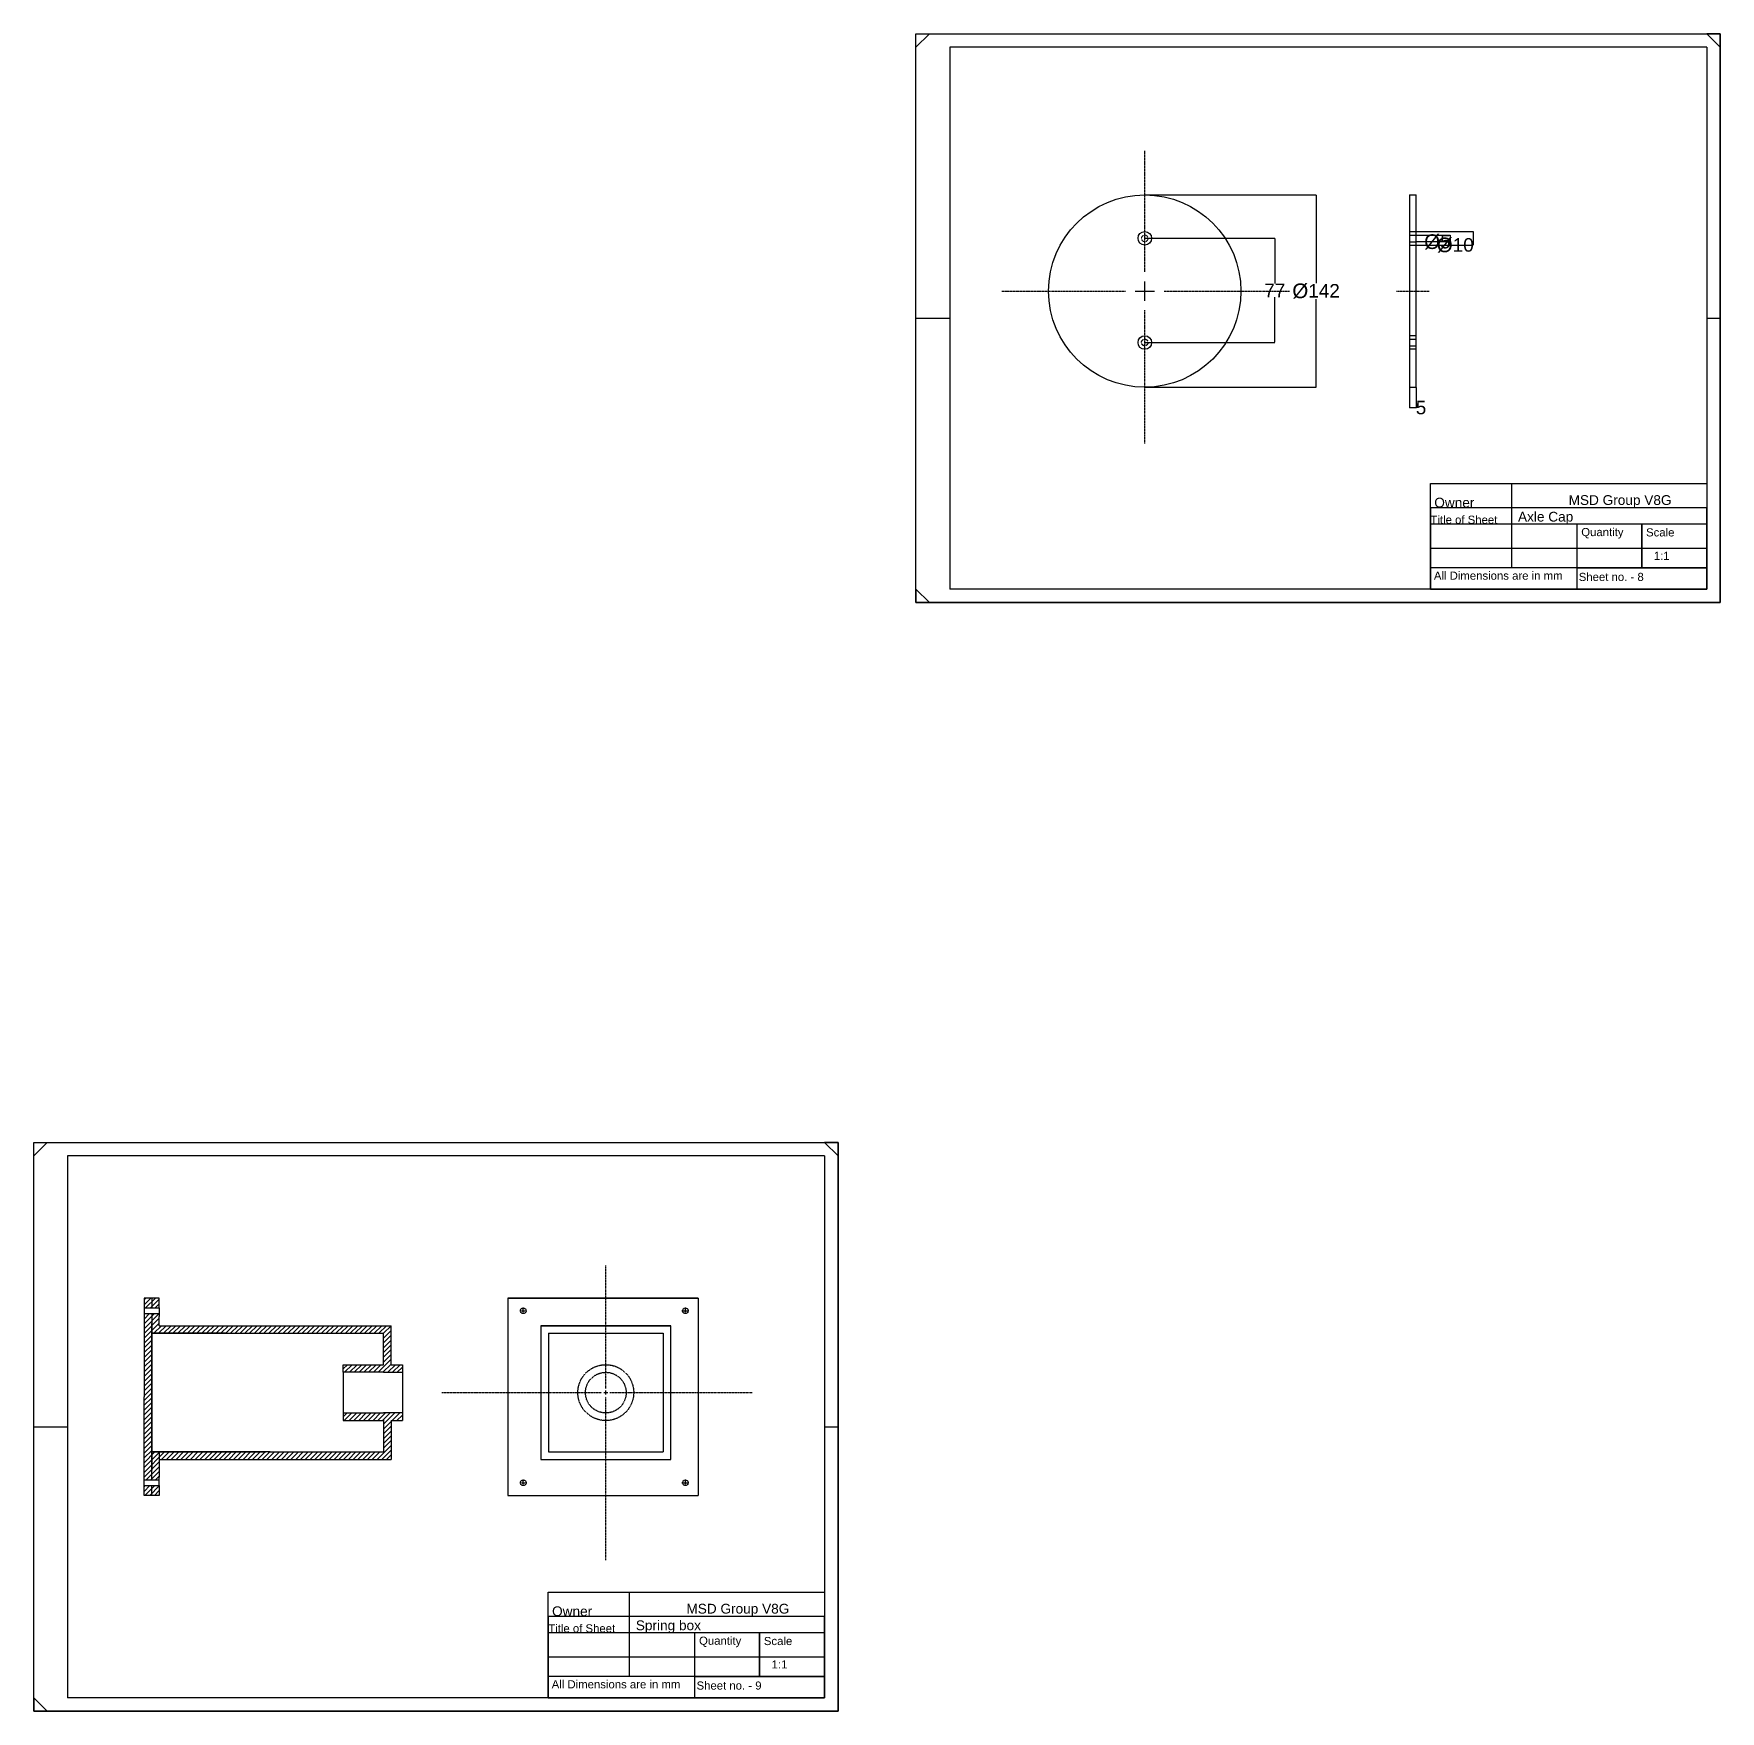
# Model space of a CAD drawing. Header units: inches. Extents: x -1655 to 7277, y -490 to 2343.
# Drawn here: x 3646 to 4891, y -490 to 748 of the extents above; entities that cross this region are included whole.
import ezdxf

# ---------------------------------------------------------------- set-up
doc = ezdxf.new("R2010")
doc.units = ezdxf.units.IN
doc.header["$MEASUREMENT"] = 0
for name, pattern in [('AM_ISO02W050x2', [3.75, 3, -0.75]), ('CENTER2', [1.125, 0.75, -0.125, 0.125, -0.125]), ('HIDDEN', [0.375, 0.25, -0.125])]:
    doc.linetypes.add(name, pattern=pattern)
doc.styles.get("Standard").update_dxf_attribs({"font": 'arial.ttf'})
doc.dimstyles.new('AM_ANSI', dxfattribs={"dimtxt": 10, "dimasz": 0.12, "dimexe": 0.1, "dimexo": 0.05, "dimgap": 0.06, "dimtad": 0, "dimtih": 1, "dimtoh": 1, "dimdec": 4, "dimzin": 7, "dimdsep": 46, "dimtxsty": 'Standard', "dimcen": 0, "dimclrd": 256, "dimclre": 256, "dimclrt": 256, "dimadec": 0, "dimazin": 2, "dimtp": 0.1, "dimtm": 0.1, "dimtfac": 0.71, "dimtdec": 4, "dimtofl": 0, "dimtmove": 0, "dimatfit": 3, "dimfxl": 1, "dimtolj": 1, "dimtzin": 7, "dimlwd": -1, "dimlwe": -1, "dimarcsym": 1})

# ---------------------------------------------------------------- blocks, each defined once
blk = doc.blocks.new('*U141')
at = {"color": 0, "linetype": 'CENTER2', "transparency": 16777216}
for p, q in [((0, 14.2), (0, 103.5)), ((-105.62, 0), (-14.2, 0)), ((14.2, 0), (107, 0)), ((0, -112.5), (0, -14.2))]:
    blk.add_line(p, q, dxfattribs=at)
at = {"color": 0, "linetype": 'Continuous', "transparency": 16777216}
for p, q in [((-7.1, 0), (7.1, 0)), ((0, -7.1), (0, 7.1))]:
    blk.add_line(p, q, dxfattribs=at)
blk = doc.blocks.new('*U143')
at = {"color": 0, "linetype": 'CENTER2', "transparency": 16777216}
blk.add_line((-12, 0), (12, 0), dxfattribs=at)
blk = doc.blocks.new('*D144')
at = {"linetype": 'ByBlock', "transparency": 16777216}
for p, q in [((4466.1, 629), (4592.6, 629)), ((4592.5, 628.9), (4592.5, 563.9)), ((4592.5, 487.1), (4592.5, 552.1)), ((4466.1, 487), (4592.6, 487))]:
    blk.add_line(p, q, dxfattribs=at)
at = {"transparency": 16777216}
for points in [[(4592.5, 628.9), (4592.5, 628.9), (4592.5, 629)], [(4592.5, 487.1), (4592.5, 487.1), (4592.5, 487)]]:
    blk.add_solid(points, dxfattribs=at)
at = {"layer": 'Defpoints', "color": 0, "transparency": 16777216}
for p in [(4466, 629), (4466, 487), (4592.5, 487)]:
    blk.add_point(p, dxfattribs=at)
at = {"transparency": 16777216, "insert": (4592.5, 558), "char_height": 10, "attachment_point": 5}
blk.add_mtext('\\A1;{\\H1.08333x;\\C3;Ø\\H0.92308x;142}', dxfattribs=at)
blk = doc.blocks.new('*D145')
at = {"linetype": 'ByBlock', "transparency": 16777216}
for p, q in [((4466.1, 597), (4562.1, 597)), ((4562, 596.9), (4562, 563.6)), ((4562, 520.2), (4562, 553.5)), ((4466.1, 520.1), (4562.1, 520.1))]:
    blk.add_line(p, q, dxfattribs=at)
at = {"transparency": 16777216}
for points in [[(4562, 596.9), (4562, 596.9), (4562, 597)], [(4562, 520.2), (4562, 520.2), (4562, 520.1)]]:
    blk.add_solid(points, dxfattribs=at)
at = {"layer": 'Defpoints', "color": 0, "transparency": 16777216}
for p in [(4466, 597), (4466, 520.1), (4562, 520.1)]:
    blk.add_point(p, dxfattribs=at)
at = {"transparency": 16777216, "insert": (4562, 558.5), "char_height": 10, "attachment_point": 5}
blk.add_mtext('\\A1;{\\C3;77}', dxfattribs=at)
blk = doc.blocks.new('*D146')
at = {"linetype": 'ByBlock', "transparency": 16777216}
for p, q in [((4661.5, 486.9), (4661.5, 471.9)), ((4666.5, 486.9), (4666.5, 471.9)), ((4661.6, 472), (4666.4, 472)), ((4666.5, 472), (4666.6, 472))]:
    blk.add_line(p, q, dxfattribs=at)
at = {"transparency": 16777216}
for points in [[(4661.6, 472), (4661.6, 472), (4661.5, 472)], [(4666.4, 472), (4666.4, 472), (4666.5, 472)]]:
    blk.add_solid(points, dxfattribs=at)
at = {"layer": 'Defpoints', "color": 0, "transparency": 16777216}
for p in [(4661.5, 487), (4666.5, 487), (4666.5, 472)]:
    blk.add_point(p, dxfattribs=at)
at = {"transparency": 16777216, "insert": (4670, 472), "char_height": 10, "attachment_point": 5}
blk.add_mtext('\\A1;{\\C3;5}', dxfattribs=at)
blk = doc.blocks.new('*D147')
at = {"linetype": 'ByBlock', "transparency": 16777216}
for p, q in [((4666.6, 599.3), (4691.6, 599.3)), ((4691.5, 599.2), (4691.5, 594.6)), ((4666.6, 594.5), (4691.6, 594.5)), ((4691.5, 594.3), (4691.4, 594.3)), ((4691.5, 594.5), (4691.5, 594.3))]:
    blk.add_line(p, q, dxfattribs=at)
at = {"transparency": 16777216}
for points in [[(4691.5, 599.2), (4691.5, 599.2), (4691.5, 599.3)], [(4691.5, 594.6), (4691.5, 594.6), (4691.5, 594.5)]]:
    blk.add_solid(points, dxfattribs=at)
at = {"layer": 'Defpoints', "color": 0, "transparency": 16777216}
for p in [(4666.5, 599.3), (4666.5, 594.5), (4691.5, 594.5)]:
    blk.add_point(p, dxfattribs=at)
at = {"transparency": 16777216, "insert": (4682.1, 594.3), "char_height": 10, "attachment_point": 5}
blk.add_mtext('\\A1;{\\H1.08333x;\\C3;Ø\\H0.92308x;5}', dxfattribs=at)
blk = doc.blocks.new('*D148')
at = {"linetype": 'ByBlock', "transparency": 16777216}
for p, q in [((4661.6, 602), (4708.6, 602)), ((4708.5, 601.9), (4708.5, 592.1)), ((4661.6, 592), (4708.6, 592)), ((4708.5, 591.9), (4708.4, 591.9)), ((4708.5, 592), (4708.5, 591.9))]:
    blk.add_line(p, q, dxfattribs=at)
at = {"transparency": 16777216}
for points in [[(4708.5, 601.9), (4708.5, 601.9), (4708.5, 602)], [(4708.5, 592.1), (4708.5, 592.1), (4708.5, 592)]]:
    blk.add_solid(points, dxfattribs=at)
at = {"layer": 'Defpoints', "color": 0, "transparency": 16777216}
for p in [(4661.5, 602), (4661.5, 592), (4708.5, 592)]:
    blk.add_point(p, dxfattribs=at)
at = {"transparency": 16777216, "insert": (4695.3, 591.9), "char_height": 10, "attachment_point": 5}
blk.add_mtext('\\A1;{\\H1.08333x;\\C3;Ø\\H0.92308x;10}', dxfattribs=at)
blk = doc.blocks.new('*U205')
at = {"color": 0, "linetype": 'CENTER2', "transparency": 16777216}
for p, q in [((0, 3), (0, 93.8)), ((-121.1, 0), (-3, 0)), ((3, 0), (108, 0)), ((0, -123.6), (0, -3))]:
    blk.add_line(p, q, dxfattribs=at)
at = {"color": 0, "linetype": 'Continuous', "transparency": 16777216}
for p, q in [((-1.5, 0), (1.5, 0)), ((0, -1.5), (0, 1.5))]:
    blk.add_line(p, q, dxfattribs=at)
blk = doc.blocks.new('*U207')
at = {"color": 0, "linetype": 'CENTER2', "transparency": 16777216}
for p, q in [((-2.2036, 0), (-0.41672, 0)), ((0, 0.41672), (0, 2.2036)), ((0.41672, 0), (2.2036, 0)), ((0, -2.2036), (0, -0.41672))]:
    blk.add_line(p, q, dxfattribs=at)
at = {"color": 0, "linetype": 'Continuous', "transparency": 16777216}
for p, q in [((-0.20836, 0), (0.20836, 0)), ((0, -0.20836), (0, 0.20836))]:
    blk.add_line(p, q, dxfattribs=at)
blk = doc.blocks.new('*U208')
at = {"color": 0, "linetype": 'CENTER2', "transparency": 16777216}
for p, q in [((-2.2036, 0), (-0.41672, 0)), ((0, 0.41672), (0, 2.2036)), ((0.41672, 0), (2.2036, 0)), ((0, -2.2036), (0, -0.41672))]:
    blk.add_line(p, q, dxfattribs=at)
at = {"color": 0, "linetype": 'Continuous', "transparency": 16777216}
for p, q in [((-0.20836, 0), (0.20836, 0)), ((0, -0.20836), (0, 0.20836))]:
    blk.add_line(p, q, dxfattribs=at)
blk = doc.blocks.new('*U209')
at = {"color": 0, "linetype": 'CENTER2', "transparency": 16777216}
for p, q in [((-2.2036, 0), (-0.41672, 0)), ((0, 0.41672), (0, 2.2036)), ((0.41672, 0), (2.2036, 0)), ((0, -2.2036), (0, -0.41672))]:
    blk.add_line(p, q, dxfattribs=at)
at = {"color": 0, "linetype": 'Continuous', "transparency": 16777216}
for p, q in [((-0.20836, 0), (0.20836, 0)), ((0, -0.20836), (0, 0.20836))]:
    blk.add_line(p, q, dxfattribs=at)
blk = doc.blocks.new('*U210')
at = {"color": 0, "linetype": 'CENTER2', "transparency": 16777216}
for p, q in [((-2.2036, 0), (-0.41672, 0)), ((0, 0.41672), (0, 2.2036)), ((0.41672, 0), (2.2036, 0)), ((0, -2.2036), (0, -0.41672))]:
    blk.add_line(p, q, dxfattribs=at)
at = {"color": 0, "linetype": 'Continuous', "transparency": 16777216}
for p, q in [((-0.20836, 0), (0.20836, 0)), ((0, -0.20836), (0, 0.20836))]:
    blk.add_line(p, q, dxfattribs=at)

msp = doc.modelspace()

# ---------------------------------------------------------------- hatches: boundary and pattern name
at = {"linetype": 'HIDDEN', "true_color": 0xffffff}
h = msp.add_hatch(dxfattribs=at)
h.set_pattern_fill('ANSI31', scale=20)
h.paths.add_polyline_path([(3909.51759, -205.82871), (3738.25, -205.82871), (3738.25, -198.93825), (3738.25, -196.92609), (3732.625, -196.92609), (3732.625, -211.455), (3788.29697, -211.44224), (3820.225, -211.455), (3903.88764, -211.455), (3903.88764, -234.63), (3874.08759, -234.63), (3874.08759, -240.255), (3903.89259, -240.255), (3917.78313, -240.255), (3917.78313, -234.63), (3909.51759, -234.63)])
h.paths.add_polyline_path([(3909.51759, -275.88), (3917.78313, -275.88), (3917.78313, -270.255), (3903.89259, -270.255), (3874.08759, -270.22948), (3874.08759, -275.85448), (3903.88764, -275.85448), (3903.88764, -299.055), (3820.225, -299.055), (3818.6125, -299.055), (3738.25, -299.055), (3738.25, -304.68), (3909.51759, -304.68)])
h.paths.add_polyline_path([(3732.625, -204.23026), (3732.625, -196.92609), (3727, -196.92609), (3727, -258.33), (3727, -319.73391), (3732.625, -319.73391)])
h.paths.add_polyline_path([(3738.25, -304.25004), (3738.25, -299.055), (3734.2375, -299.055), (3732.625, -299.055), (3732.625, -319.73391), (3738.25, -319.73391), (3738.25, -317.72175)])
h.paths.add_polyline_path([(3738.25, -325.91325), (3738.25, -323.90109), (3732.625, -323.90109), (3732.625, -331.1925), (3738.25, -331.1925)])
h.paths.add_polyline_path([(3732.625, -323.90109), (3727, -323.90109), (3727, -331.1925), (3732.625, -331.1925)])
h.paths.add_polyline_path([(3732.625, -185.4675), (3727, -185.4675), (3727, -192.75891), (3732.625, -192.75891)])
h.paths.add_polyline_path([(3738.25, -185.4675), (3732.625, -185.4675), (3732.625, -192.75891), (3738.25, -192.75891), (3738.25, -190.74675)])

# ---------------------------------------------------------------- linework, layer by layer
for p, q in [((4297, 738), (4307, 748)), ((4891, 738), (4881, 748)), ((4661.5, 629), (4666.5, 629)), ((4661.5, 629), (4661.5, 487)), ((4666.5, 487), (4666.5, 629)), ((4466, 601.98337), (4466.00125, 601.98337)), ((4466, 599.29619), (4466.00125, 599.29619)), ((4661.5, 601.98337), (4666.5, 601.98337)), ((4661.5, 599.29619), (4666.5, 599.29619)), ((4466, 594.46184), (4466.00125, 594.46184)), ((4466, 591.98213), (4466.00125, 591.98213)), ((4661.5, 594.46184), (4666.5, 594.46184)), ((4661.5, 591.98213), (4666.5, 591.98213)), ((4297, 538), (4322, 538)), ((4881, 538), (4891, 538)), ((4466.00125, 525.00125), (4466.00062, 525.00125)), ((4666.5, 525.00125), (4661.5, 525.00125)), ((4466, 522.48941), (4466.00125, 522.48941)), ((4466, 517.65506), (4466.00125, 517.65506)), ((4661.5, 522.48941), (4666.5, 522.48941)), ((4661.5, 517.65506), (4666.5, 517.65506)), ((4666.5, 515), (4661.5, 515)), ((4661.5, 487), (4666.5, 487)), ((4661.5, 487), (4666.5, 487)), ((4785, 353.6), (4785, 338)), ((4297, 338), (4307, 328)), ((3645.5, -80.5), (3655.5, -70.5)), ((4239.5, -80.5), (4229.5, -70.5)), ((3732.625, -185.4675), (3727, -185.4675)), ((3727, -185.4675), (3727, -192.75891)), ((3738.25, -185.4675), (3732.625, -185.4675)), ((3732.625, -185.4675), (3732.625, -192.75891)), ((3738.25, -190.74675), (3738.25, -185.4675)), ((3995.54375, -185.4675), (4136.26875, -185.4675)), ((4136.26875, -185.4675), (3995.54375, -185.4675)), ((3995.54375, -185.4675), (3995.54375, -331.1925)), ((4136.26875, -185.4675), (4136.26875, -331.1925)), ((3727, -192.75891), (3738.25, -192.75891)), ((3727, -192.75891), (3727, -196.92609)), ((3727, -196.92609), (3727, -258.33)), ((3727, -196.92609), (3738.25, -196.92609)), ((3732.625, -196.92609), (3732.625, -312.42974)), ((3738.25, -192.75891), (3738.25, -190.74675)), ((3738.25, -192.75891), (3738.25, -196.92609)), ((3738.25, -196.92609), (3738.25, -198.93825)), ((3738.25, -205.82871), (3738.25, -198.93825)), ((3732.625, -319.73391), (3732.625, -204.23026)), ((3732.625, -209.8425), (3732.625, -256.08)), ((3788.29697, -211.44224), (3732.625, -211.455)), ((3732.625, -211.455), (3820.225, -211.455)), ((3738.25, -205.82871), (3909.51759, -205.82871)), ((3820.225, -211.455), (3903.88764, -211.455)), ((3903.88764, -234.63), (3903.88764, -211.455)), ((3909.51759, -234.63), (3909.51759, -205.82871)), ((4020.02875, -205.82871), (4115.90875, -205.82871)), ((4115.90875, -205.82871), (4020.02875, -205.82871)), ((4020.02875, -205.82871), (4020.02875, -304.68)), ((4115.90875, -304.68), (4115.90875, -205.82871)), ((3874.08759, -240.255), (3874.08759, -234.63)), ((3874.08759, -234.63), (3903.89259, -234.63)), ((3909.51759, -234.63), (3917.78313, -234.63)), ((3917.78313, -234.63), (3917.78313, -240.255)), ((3903.89259, -240.255), (3874.08759, -240.255)), ((3874.08759, -240.255), (3874.08759, -270.22948)), ((3894.13764, -240.33025), (3894.12103, -240.255)), ((3894.13764, -240.255), (3894.13764, -240.33025)), ((3903.89259, -240.255), (3905.76759, -240.255)), ((3903.89259, -240.255), (3917.914, -240.255)), ((3904.83009, -240.255), (3917.914, -240.255)), ((3917.78313, -240.255), (3917.78313, -270.255)), ((3727, -319.73391), (3727, -258.33)), ((3732.625, -256.08), (3732.625, -260.58)), ((3732.625, -260.58), (3732.625, -306.8175)), ((3874.08759, -270.22948), (3874.08759, -275.85448)), ((3874.08759, -270.22948), (3903.89259, -270.255)), ((3917.78313, -270.255), (3903.89259, -270.255)), ((3917.78313, -270.255), (3917.78313, -275.88)), ((3645.5, -280.5), (3670.5, -280.5)), ((3874.08759, -275.85448), (3903.89259, -275.85448)), ((3903.88764, -275.44875), (3903.88764, -299.055)), ((3909.51759, -275.88), (3917.78313, -275.88)), ((3909.51759, -275.88), (3909.51759, -304.68)), ((3917.78313, -274.38), (3917.78313, -274.38)), ((4229.5, -280.5), (4239.5, -280.5)), ((3820.225, -299.055), (3732.625, -299.055)), ((3732.625, -299.055), (3734.2375, -299.055)), ((3734.2375, -299.055), (3817, -299.055)), ((3738.25, -299.055), (3738.25, -304.68)), ((3738.25, -304.25004), (3738.25, -317.72175)), ((3738.25, -304.68), (3909.51759, -304.68)), ((3818.6125, -299.055), (3820.225, -299.055)), ((3820.225, -299.055), (3903.88764, -299.055)), ((4020.02875, -304.68), (4115.90875, -304.68)), ((4020.02875, -304.68), (4115.90875, -304.68)), ((3727, -319.73391), (3738.25, -319.73391)), ((3727, -323.90109), (3727, -319.73391)), ((3738.25, -319.73391), (3738.25, -317.72175)), ((3738.25, -323.90109), (3738.25, -319.73391)), ((3727, -331.1925), (3727, -323.90109)), ((3727, -323.90109), (3738.25, -323.90109)), ((3732.625, -331.1925), (3727, -331.1925)), ((3732.625, -331.1925), (3732.625, -323.90109)), ((3738.25, -331.1925), (3732.625, -331.1925)), ((3738.25, -323.90109), (3738.25, -325.91325)), ((3738.25, -325.91325), (3738.25, -331.1925)), ((3995.54375, -331.1925), (4136.26875, -331.1925)), ((4133.5, -464.9), (4133.5, -480.5)), ((3645.5, -480.5), (3655.5, -490.5))]:
    msp.add_line(p, q)
at = {"linetype": 'HIDDEN'}
for p, q in [((4025.65505, -211.455), (4110.28245, -211.455)), ((4025.65505, -211.455), (4025.65505, -299.055)), ((4110.28245, -211.455), (4110.28245, -299.055)), ((4025.65505, -299.055), (4110.28245, -299.055))]:
    msp.add_line(p, q, dxfattribs=at)
for points in [[(4297, 748), (4891, 748), (4891, 328), (4297, 328)], [(4677, 416), (4881, 416), (4881, 338), (4677, 338)], [(4677, 338), (4881, 338), (4881, 398), (4677, 398)], [(4677, 338), (4881, 338), (4881, 386), (4677, 386)], [(4833, 386), (4785, 386), (4785, 353.6), (4833, 353.6)], [(4881, 386), (4833, 386), (4833, 353.6), (4881, 353.6)], [(4677, 338), (4881, 338), (4881, 368), (4677, 368)], [(4677, 338), (4881, 338), (4881, 353.6), (4677, 353.6)], [(3645.5, -70.5), (4239.5, -70.5), (4239.5, -490.5), (3645.5, -490.5)], [(4025.5, -402.5), (4229.5, -402.5), (4229.5, -480.5), (4025.5, -480.5)], [(4025.5, -480.5), (4229.5, -480.5), (4229.5, -420.5), (4025.5, -420.5)], [(4025.5, -480.5), (4229.5, -480.5), (4229.5, -432.5), (4025.5, -432.5)], [(4181.5, -432.5), (4133.5, -432.5), (4133.5, -464.9), (4181.5, -464.9)], [(4229.5, -432.5), (4181.5, -432.5), (4181.5, -464.9), (4229.5, -464.9)], [(4025.5, -480.5), (4229.5, -480.5), (4229.5, -450.5), (4025.5, -450.5)], [(4025.5, -480.5), (4229.5, -480.5), (4229.5, -464.9), (4025.5, -464.9)]]:
    msp.add_lwpolyline(points, close=True)
for points in [[(4881, 328), (4891, 328), (4891, 748), (4881, 748)], [(4322, 738), (4322, 338)], [(4881, 738), (4322, 738)], [(4881, 738), (4881, 338)], [(4737, 353.6), (4737, 416), (4881, 416), (4881, 338), (4737, 338)], [(4297, 338), (4297, 328), (4891, 328), (4891, 338)], [(4881, 338), (4322, 338)], [(4229.5, -490.5), (4239.5, -490.5), (4239.5, -70.5), (4229.5, -70.5)], [(3670.5, -80.5), (3670.5, -480.5)], [(4229.5, -80.5), (3670.5, -80.5)], [(4229.5, -80.5), (4229.5, -480.5)], [(4085.5, -464.9), (4085.5, -402.5), (4229.5, -402.5), (4229.5, -480.5), (4085.5, -480.5)], [(3645.5, -480.5), (3645.5, -490.5), (4239.5, -490.5), (4239.5, -480.5)], [(4229.5, -480.5), (3670.5, -480.5)]]:
    msp.add_lwpolyline(points)
for centre, radius in [((4466, 558), 71), ((4466.00062, 596.98275), 5.00062), ((4466.00062, 520.00062), 5.00062)]:
    msp.add_circle(centre, radius)
at = {"linetype": 'AM_ISO02W050x2', "lineweight": 15}
msp.add_circle((4466.00062, 596.87901), 2.41717, dxfattribs=at)
at = {"linetype": 'AM_ISO02W050x2'}
msp.add_circle((4466.00062, 520.07224), 2.41717, dxfattribs=at)
at = {"linetype": 'HIDDEN'}
for centre, radius in [((4007.01875, -194.8425), 2.0836), ((4126.76875, -194.8425), 2.0836), ((4067.96875, -255.255), 20.625), ((4067.96875, -255.255), 15), ((4007.01875, -321.8175), 2.0836), ((4126.76875, -321.8175), 2.0836)]:
    msp.add_circle(centre, radius, dxfattribs=at)

# ---------------------------------------------------------------- block references
at = {"linetype": 'CENTER2'}
for name, p in [('*U141', (4466, 558)), ('*U143', (4664, 558)), ('*U205', (4067.96875, -255.255)), ('*U208', (4007.01875, -194.8425)), ('*U207', (4126.76875, -194.8425)), ('*U209', (4007.01875, -321.8175)), ('*U210', (4126.76875, -321.8175))]:
    msp.add_blockref(name, p, dxfattribs=at)

# ---------------------------------------------------------------- texts
at = {"attachment_point": 1}
for s, width, heights, insert, char_height in [(' Owner', 50.617645, [0], (4677, 405.45048), 7.2), ('MSD Group V8G', 112.7393063, [0], (4779, 407.32169), 7.2), ('Title of Sheet', 54.7590919, [0], (4677, 392.20464), 6), ('Axle Cap', 138.9083223, [0], (4741.63309, 395.04666), 7.2), ('Quantity', 40.2640362, [0], (4788.33938, 383.09254), 6), ('Scale', 41.4144354, [0], (4836.19606, 382.86265), 6), ('\\pxi-3,l4,t4;1:1', 40.9471289, [0], (4835.93601, 365.57273), 6), ('All Dimensions are in mm', 115.8458807, [0], (4679.51143, 350.90837), 6), ('Sheet no. - 8', 87.2004007, [2.1729], (4786.49873, 349.98882), 6), (' Owner', 50.617645, [0], (4025.5, -413.04952), 7.2), ('Spring box', 138.9083223, [0], (4090.13309, -423.45334), 7.2), ('MSD Group V8G', 112.7393063, [0], (4127.5, -411.17831), 7.2), ('Title of Sheet', 54.7590919, [0], (4025.5, -426.29536), 6), ('Quantity', 40.2640362, [0], (4136.83938, -435.40746), 6), ('Scale', 41.4144354, [0], (4184.69606, -435.63735), 6), ('\\pxi-3,l4,t4;1:1', 40.9471289, [0], (4184.43601, -452.92727), 6), ('All Dimensions are in mm', 115.8458807, [0], (4028.01143, -467.59163), 6), ('Sheet no. - 9', 87.2004007, [2.1729], (4134.99873, -468.51118), 6)]:
    msp.add_mtext_dynamic_manual_height_columns(s, width=width, gutter_width=15, heights=heights, dxfattribs=dict(at, insert=insert, char_height=char_height))

# ---------------------------------------------------------------- dimensions: what is measured, and where the dimension line sits
for base, p1, p2, text, picture, middle in [((4592.5, 487), (4466, 629), (4466, 487), '{\\H1.08333x;\\C3;Ø\\H0.92308x;142}', '*D144', (4592.5, 558)), ((4708.5, 591.98213), (4661.5, 601.98337), (4661.5, 591.98213), '{\\H1.08333x;\\C3;Ø\\H0.92308x;10}', '*D148', (4695.30558, 591.86213)), ((4691.5, 594.46184), (4666.5, 599.29619), (4666.5, 594.46184), '{\\H1.08333x;\\C3;Ø\\H0.92308x;5}', '*D147', (4682.13573, 594.34184)), ((4562, 520.07224), (4466.00062, 596.98275), (4466.00062, 520.07224), '{\\C3;77}', '*D145', (4562, 558.52749))]:
    dim = msp.add_linear_dim(base=base, p1=p1, p2=p2, angle=90, text=text, dimstyle='AM_ANSI')
    dim.commit()
    dim.dimension.update_dxf_attribs({"geometry": picture, "text_midpoint": middle})
dim = msp.add_linear_dim(base=(4666.5, 472), p1=(4661.5, 487), p2=(4666.5, 487), text='{\\C3;5}', dimstyle='AM_ANSI')
dim.commit()
dim.dimension.update_dxf_attribs({"geometry": '*D146', "text_midpoint": (4669.99514, 472)})

doc.saveas('drawing.dxf')
